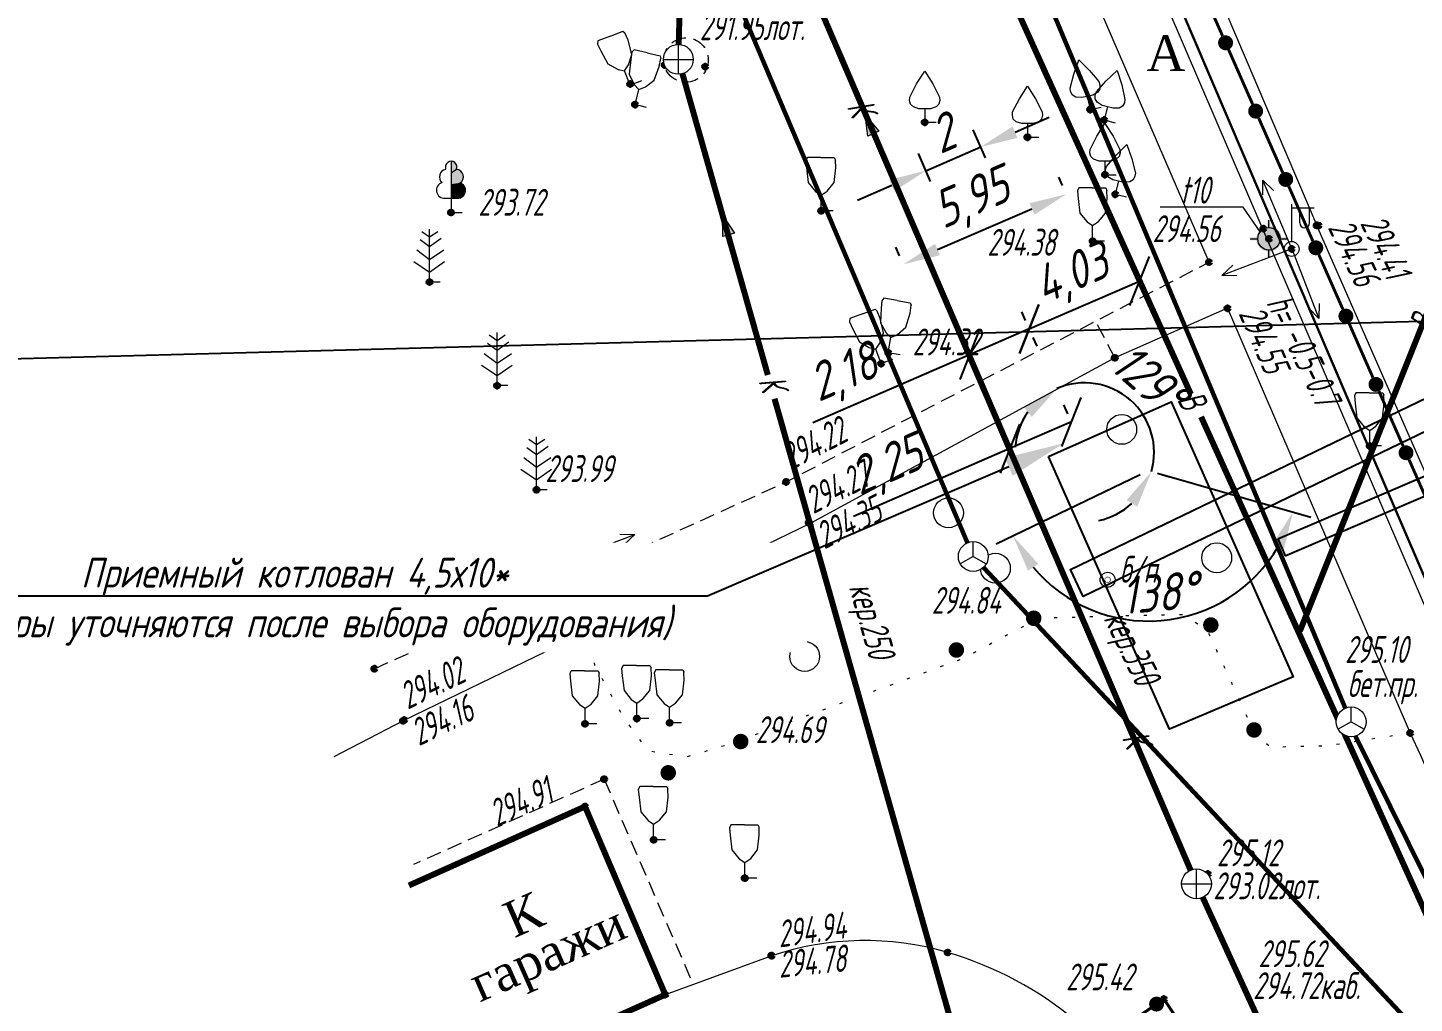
# Model space of a CAD drawing. Header units: metres. Extents: x 0 to 3282, y 0 to 1671.
# Drawn here: x 1957.04 to 2003.48, y 1259.63 to 1292.29 of the extents above; entities that cross this region are included whole.
import ezdxf
from ezdxf import colors
from ezdxf.entities.mleader import LeaderData, LeaderLine
from ezdxf.math import Vec2, Vec3

# ---------------------------------------------------------------- set-up
doc = ezdxf.new("R2010")
doc.units = ezdxf.units.M
doc.set_wipeout_variables(frame=1)
for name, pattern in [('71100000a', [1, 0, -1]), ('COMMUN', [6, 5, -1]), ('DASHED', [0.75, 0.5, -0.25])]:
    doc.linetypes.add(name, pattern=pattern)
for name, color, linetype, lineweight, transparency in [('31252100', 7, 'Continuous', 18, 0.65), ('51361800', 7, 'Continuous', 18, 0.65), ('51361960', 7, 'Continuous', 18, 0.65), ('51472300', 7, 'Continuous', 18, 0.65), ('51478610', 7, 'Continuous', 18, 0.65), ('71100000', 7, 'Continuous', 18, 0.65), ('71133100', 7, 'Continuous', 18, 0.65), ('71133200', 7, 'Continuous', 18, 0.65), ('71133300', 7, 'Continuous', 18, 0.65), ('71133600', 7, 'Continuous', 18, 0.65), ('82211000', 7, 'Continuous', 18, 0.65), ('Commun', 7, 'Continuous', 18, 0.65), ('ELE_SKLAD', 7, 'Continuous', 18, 0.65), ('GEO_POINTS', 7, 'Continuous', 18, 0.65), ('Otm', 7, 'Continuous', 18, 0.65), ('Sit', 7, 'Continuous', 18, 0.65), ('Text', 7, 'Continuous', 18, 0.65), ('Text_com', 7, 'Continuous', 18, 0.65), ('Us_znak', 7, 'Continuous', 18, 0.65), ('Us_znak_fon', 7, 'Continuous', 18, 0.65)]:
    doc.layers.add(name, color=color, linetype=linetype, lineweight=lineweight, transparency=transparency)
doc.layers.add('НВ текст', color=213, linetype='Continuous', lineweight=13)
doc.styles.add('eskd', font='ESKD1.shx', dxfattribs={"width": 1.2, "oblique": 15})
doc.styles.get("Standard").update_dxf_attribs({"font": 'GOST_0.TTF', "oblique": 15})
doc.styles.add('style1', font='times.ttf', dxfattribs={"height": 1})
doc.linetypes.add('KABELww_500', pattern='A,0.0001,-0.4,[131,ltypeshp.shx,S=0.4,R=90,X=0.4,Y=-0.4],0.2,[131,ltypeshp.shx,S=0.2,R=90,X=0.4,Y=-0.2],3.6,[131,ltypeshp.shx,S=0.2,R=-90,X=-0.4,Y=0.2],0.2,[131,ltypeshp.shx,S=0.4,R=-90,X=-0.4,Y=0.4],-0.8,4,-0.4', length=9.6001)
doc.linetypes.add('ПОДЗ_ЛИНИИ_СВЯЗИ', pattern='A,4.8,-0.2,[133,ltypeshp.shx,S=0.2,R=0,X=-0.2,Y=0],-0.2,4.8,-2', length=12)
doc.dimstyles.new('ISO-25', dxfattribs={"dimtxt": 2.5, "dimasz": 2.5, "dimexe": 1.25, "dimexo": 0.625, "dimtad": 1, "dimtxsty": 'Standard', "dimcen": 2.5, "dimadec": 0, "dimazin": 0, "dimtfac": 1, "dimtmove": 0, "dimatfit": 3, "dimfxl": 1, "dimarcsym": 0})
picture_1 = doc.add_image_def('image1.png', size_in_pixel=(630, 728))

# ---------------------------------------------------------------- blocks, each defined once
blk = doc.blocks.new('71133200')
for p, q in [((-0.924145, 3.560442), (-1.024145, 3.360442)), ((-1.024145, 3.360442), (-0.977382, 2.864397)), ((-0.977382, 2.864397), (-0.861899, 1.88241)), ((-0.024145, 3.560442), (-0.924145, 3.560442)), ((-0.024145, 3.560442), (0.875855, 3.560442)), ((0.861899, 1.88241), (0.975974, 2.864397)), ((0.875855, 3.560442), (0.958164, 3.395824)), ((0.975974, 2.864397), (0.958164, 3.395824)), ((-0.861899, 1.88241), (-0.374616, 1.28565)), ((0.401375, 1.321765), (0.861899, 1.88241)), ((-0.374616, 1.28565), (0, 1.039723)), ((0, 1.039723), (0.401375, 1.321765)), ((0, 0), (0, 1.039723)), ((0.8, 0), (0, 0))]:
    blk.add_line(p, q)
at = {"style": 'eskd', "oblique": 14.99997778}
blk.add_attdef('Z', (1.873004, -0.239356), '', height=2, dxfattribs=at)
blk = doc.blocks.new('71133300')
for p, q in [((0, 0.91), (0, 0)), ((0, 0), (0.76, 0))]:
    blk.add_line(p, q)
blk.add_lwpolyline([(0, 0.91), (-0.385, 0.91), (-0.76, 1.03), (-0.95, 1.21), (-1.01, 1.47), (-0.99, 1.69), (-0.54, 2.57), (0, 3.42), (0.54, 2.57), (0.99, 1.69), (1.01, 1.47), (0.95, 1.21), (0.76, 1.03), (0.385, 0.91)], close=True)
at = {"style": 'eskd', "oblique": 15}
blk.add_attdef('Z', (1.77, -0.69), '', height=2, dxfattribs=at)
blk = doc.blocks.new('71133600')
for p, q in [((-0.52, 3.393), (0, 3.023)), ((0, 3.023), (0.55, 3.393)), ((-0.86, 2.163), (0, 1.513)), ((0, 1.513), (0.96, 2.163))]:
    blk.add_line(p, q)
for points in [[(-0.64, 2.838), (0, 2.368), (0, 2.368), (0.78, 2.928)], [(0.71, 0), (0, 0), (0, 3.55)], [(-1.05, 1.38), (0, 0.67), (1, 1.38)]]:
    blk.add_lwpolyline(points)
at = {"style": 'eskd', "oblique": 14.99998}
blk.add_attdef('Z', (2.033, -0.191), '', height=2, dxfattribs=at)
blk = doc.blocks.new('51478610')
at = {"style": 'eskd', "oblique": 14.99998}
blk.add_attdef('Z', (1.108, -0.778), '', height=2, dxfattribs=at)
at = {"color": 7}
blk.add_wipeout([(0.5, 0.049), (0.481, 0.146), (0.443, 0.237), (0.388, 0.319), (0.319, 0.388), (0.237, 0.443), (0.146, 0.481), (0.049, 0.5), (-0.049, 0.5), (-0.146, 0.481), (-0.237, 0.443), (-0.319, 0.388), (-0.388, 0.319), (-0.443, 0.237), (-0.481, 0.146), (-0.5, 0.049), (-0.5, -0.049), (-0.481, -0.146), (-0.443, -0.237), (-0.388, -0.319), (-0.319, -0.388), (-0.237, -0.443), (-0.146, -0.481), (-0.049, -0.5), (0.049, -0.5), (0.146, -0.481), (0.237, -0.443), (0.319, -0.388), (0.388, -0.319), (0.443, -0.237), (0.481, -0.146), (0.5, -0.049)], dxfattribs=at)
at = {"color": 7, "const_width": 0.375}
blk.add_lwpolyline([(0.013, 0.013, 1), (-0.013, -0.013, 1), (0.013, 0.013)], format="xyb", close=True, dxfattribs=at)
blk.add_circle((0, 0), 0.5)
blk = doc.blocks.new('51472300')
for p, q in [((0, 0.5), (0, 3)), ((0, 2.75), (1.5, 2.75)), ((0.538, 1.74), (0.538, 2.75)), ((1.2, 1.74), (1.2, 2.75))]:
    blk.add_line(p, q)
at = {"color": 7}
for radius in [0.5, 0.05]:
    blk.add_circle((0, 0), radius, dxfattribs=at)
blk.add_arc((0.869, 1.752), 0.331, 182.15673, 357.84327)
at = {"oblique": 15}
blk.add_attdef('Z', (1.021, -1.366), '', height=2, dxfattribs=at)
blk = doc.blocks.new('71133100')
for p, q in [((-0.39, 0.96), (0.43, 0.96)), ((0, 0.96), (0, 0)), ((0, 0), (0.75, 0))]:
    blk.add_line(p, q)
for centre, radius, start, end in [((-0.26, 2.38), 0.52, 101.09, 227.21), ((0.01, 3.04), 0.39, 339.52, 198.62), ((0.33, 2.4), 0.5, 301.87, 85.62), ((-0.439, 1.495), 0.538, 107.10582, 275.23057), ((0.46, 1.48), 0.52, 267.04, 76.7)]:
    blk.add_arc(centre, radius, start, end)
at = {"style": 'eskd', "oblique": 14.99998}
blk.add_attdef('Z', (1.702, -0.173), '', height=2, dxfattribs=at)
blk = doc.blocks.new('*U54')
at = {"layer": '82211000', "linetype": 'Continuous', "ltscale": 0.5}
for points in [[(5192401.539, 4968912.652, 1), (5192401.737, 4968912.193, 1)], [(5192402.527, 4968910.355, 1), (5192402.725, 4968909.896, 1)], [(5192403.515, 4968908.059, 1), (5192403.713, 4968907.6, 1)], [(5192404.503, 4968905.762, 1), (5192404.701, 4968905.303, 1)], [(5192405.491, 4968903.466, 1), (5192405.689, 4968903.007, 1)], [(5192406.486, 4968901.173, 1), (5192406.688, 4968900.715, 1)], [(5192407.494, 4968898.885, 1), (5192407.695, 4968898.427, 1)], [(5192408.501, 4968896.597, 1), (5192408.703, 4968896.139, 1)], [(5192409.509, 4968894.309, 1), (5192409.71, 4968893.851, 1)], [(5192410.516, 4968892.021, 1), (5192410.718, 4968891.563, 1)], [(5192411.524, 4968889.732, 1), (5192411.725, 4968889.275, 1)], [(5192412.531, 4968887.444, 1), (5192412.733, 4968886.987, 1)], [(5192413.538, 4968885.156, 1), (5192413.74, 4968884.699, 1)], [(5192414.546, 4968882.868, 1), (5192414.747, 4968882.411, 1)], [(5192415.553, 4968880.58, 1), (5192415.755, 4968880.123, 1)], [(5192416.561, 4968878.292, 1), (5192416.762, 4968877.835, 1)], [(5192417.568, 4968876.004, 1), (5192417.77, 4968875.547, 1)], [(5192418.571, 4968873.714, 1), (5192418.766, 4968873.254, 1)], [(5192419.546, 4968871.412, 1), (5192419.741, 4968870.952, 1)], [(5192420.521, 4968869.11, 1), (5192420.716, 4968868.65, 1)], [(5192421.496, 4968866.808, 1), (5192421.691, 4968866.348, 1)], [(5192422.47, 4968864.506, 1), (5192422.665, 4968864.045, 1)], [(5192423.445, 4968862.204, 1), (5192423.64, 4968861.743, 1)], [(5192424.42, 4968859.902, 1), (5192424.615, 4968859.441, 1)]]:
    blk.add_hatch(color=256, dxfattribs=at).paths.add_polyline_path(points, flags=0)
at = {"layer": '82211000', "linetype": 'Continuous', "ltscale": 0.5, "flags": 128}
blk.add_lwpolyline([(5192401.144, 4968913.57, 0.1, 0.1, 0), (5192401.539, 4968912.652, 0, 0, 0)], format="xyseb", dxfattribs=at)
at = {"layer": '82211000', "linetype": 'Continuous', "ltscale": 0.5, "const_width": 0.1}
for points in [[(5192401.737, 4968912.193), (5192402.527, 4968910.355)], [(5192402.725, 4968909.896), (5192403.515, 4968908.059)], [(5192403.713, 4968907.6), (5192404.503, 4968905.762)], [(5192404.701, 4968905.303), (5192405.491, 4968903.466)], [(5192406.688, 4968900.715), (5192407.494, 4968898.885)], [(5192407.695, 4968898.427), (5192408.501, 4968896.597)], [(5192408.703, 4968896.139), (5192409.509, 4968894.309)], [(5192409.71, 4968893.851), (5192410.516, 4968892.021)], [(5192410.718, 4968891.563), (5192411.524, 4968889.732)], [(5192411.725, 4968889.275), (5192412.531, 4968887.444)], [(5192412.733, 4968886.987), (5192413.538, 4968885.156)], [(5192413.74, 4968884.699), (5192414.546, 4968882.868)], [(5192414.747, 4968882.411), (5192415.553, 4968880.58)], [(5192415.755, 4968880.123), (5192416.561, 4968878.292)], [(5192416.762, 4968877.835), (5192417.568, 4968876.004)], [(5192418.766, 4968873.254), (5192419.546, 4968871.412)], [(5192419.741, 4968870.952), (5192420.521, 4968869.11)], [(5192420.716, 4968868.65), (5192421.496, 4968866.808)], [(5192421.691, 4968866.348), (5192422.47, 4968864.506)], [(5192422.665, 4968864.045), (5192423.445, 4968862.204)], [(5192423.64, 4968861.743), (5192424.42, 4968859.902)]]:
    blk.add_lwpolyline(points, dxfattribs=at)
at = {"layer": '82211000', "linetype": 'Continuous', "ltscale": 0.5}
for points in [[(5192405.689, 4968903.007, 0.1, 0.1, 0), (5192406.121, 4968902.002, 0.1, 0.1, 0), (5192406.486, 4968901.173, 0, 0, 0)], [(5192417.77, 4968875.547, 0.1, 0.1, 0), (5192418.436, 4968874.033, 0.1, 0.1, 0), (5192418.571, 4968873.714, 0, 0, 0)]]:
    blk.add_lwpolyline(points, format="xyseb", dxfattribs=at)
at = {"layer": '82211000', "ltscale": 0.5, "const_width": 0.1}
blk.add_lwpolyline([(5192424.615, 4968859.441), (5192425.388, 4968857.617)], dxfattribs=at)
blk = doc.blocks.new('*U59')
at = {"layer": '82211000', "linetype": 'Continuous', "ltscale": 0.5}
for points in [[(5192406.496, 4968864.317, 1), (5192406.084, 4968864.034, 1)], [(5192408.008, 4968862.142, 1), (5192407.73, 4968862.558, 1)], [(5192407.411, 4968860.386, 1), (5192407.806, 4968860.692, 1)]]:
    blk.add_hatch(color=256, dxfattribs=at).paths.add_polyline_path(points, flags=0)
at = {"layer": '82211000', "ltscale": 0.5, "const_width": 0.1}
blk.add_lwpolyline([(5192406.084, 4968864.034), (5192404.393, 4968862.871)], dxfattribs=at)
at = {"layer": '82211000', "linetype": 'Continuous', "ltscale": 0.5}
for points in [[(5192407.73, 4968862.558, 0.1, 0.1, 0), (5192406.537, 4968864.346, 0.1, 0.1, 0), (5192406.496, 4968864.317, 0, 0, 0)], [(5192407.806, 4968860.692, 0.1, 0.1, 0), (5192408.577, 4968861.29, 0.1, 0.1, 0), (5192408.008, 4968862.142, 0, 0, 0)]]:
    blk.add_lwpolyline(points, format="xyseb", dxfattribs=at)
at = {"layer": '82211000', "linetype": 'Continuous', "ltscale": 0.5, "flags": 128}
blk.add_lwpolyline([(5192406.62, 4968859.773, 0.1, 0.1, 0), (5192407.411, 4968860.386, 0, 0, 0)], format="xyseb", dxfattribs=at)
blk = doc.blocks.new('51361800a')
at = {"style": 'eskd', "oblique": 15}
for tag, p in [('Z', (1.722, 1.4)), ('Z1', (1.722, -1)), ('Z2', (1.722, -3.4))]:
    blk.add_attdef(tag, p, '', height=2, dxfattribs=at)
at = {"color": 7}
blk.add_wipeout([(-0.098, 1), (-0.292, 0.962), (-0.474, 0.886), (-0.637, 0.777), (-0.777, 0.637), (-0.886, 0.474), (-0.962, 0.292), (-1, 0.098), (-1, -0.098), (-0.962, -0.292), (-0.886, -0.474), (-0.777, -0.637), (-0.637, -0.777), (-0.474, -0.886), (-0.292, -0.962), (-0.098, -1), (0.098, -1), (0.292, -0.962), (0.474, -0.886), (0.637, -0.777), (0.777, -0.637), (0.886, -0.474), (0.962, -0.292), (1, -0.098), (1, 0.098), (0.962, 0.292), (0.886, 0.474), (0.777, 0.637), (0.637, 0.777), (0.474, 0.886), (0.292, 0.962), (0.098, 1)], dxfattribs=at)
for p, q in [((0, -1), (0, 1)), ((-1, 0), (1, 0))]:
    blk.add_line(p, q)
blk.add_circle((0, 0), 1)
blk = doc.blocks.new('51361960a')
at = {"style": 'eskd', "oblique": 15}
for tag, p in [('Z', (1.722, 1.4)), ('Z1', (1.722, -1)), ('Z2', (1.722, -3.4))]:
    blk.add_attdef(tag, p, '', height=2, dxfattribs=at)
at = {"color": 7}
blk.add_wipeout([(-0.098, 1), (-0.292, 0.962), (-0.474, 0.886), (-0.637, 0.777), (-0.777, 0.637), (-0.886, 0.474), (-0.962, 0.292), (-1, 0.098), (-1, -0.098), (-0.962, -0.292), (-0.886, -0.474), (-0.777, -0.637), (-0.637, -0.777), (-0.474, -0.886), (-0.292, -0.962), (-0.098, -1), (0.098, -1), (0.292, -0.962), (0.474, -0.886), (0.637, -0.777), (0.777, -0.637), (0.886, -0.474), (0.962, -0.292), (1, -0.098), (1, 0.098), (0.962, 0.292), (0.886, 0.474), (0.777, 0.637), (0.637, 0.777), (0.474, 0.886), (0.292, 0.962), (0.098, 1)], dxfattribs=at)
blk.add_wipeout([(-0.098, 1), (-0.292, 0.962), (-0.474, 0.886), (-0.637, 0.777), (-0.777, 0.637), (-0.886, 0.474), (-0.962, 0.292), (-1, 0.098), (-1, -0.098), (-0.962, -0.292), (-0.886, -0.474), (-0.777, -0.637), (-0.637, -0.777), (-0.474, -0.886), (-0.292, -0.962), (-0.098, -1), (0.098, -1), (0.292, -0.962), (0.474, -0.886), (0.637, -0.777), (0.777, -0.637), (0.886, -0.474), (0.962, -0.292), (1, -0.098), (1, 0.098), (0.962, 0.292), (0.886, 0.474), (0.777, 0.637), (0.637, 0.777), (0.474, 0.886), (0.292, 0.962), (0.098, 1)], dxfattribs=at)
for q in [(0, 1), (-0.867, -0.498), (0.867, -0.498)]:
    blk.add_line((0, 0), q)
blk.add_circle((0, 0), 1)
blk = doc.blocks.new('31252100a')
blk.add_circle((0, 0), 1)
blk = doc.blocks.new('KOVER')
at = {"layer": 'Us_znak', "lineweight": -2}
blk.add_hatch(color=0, dxfattribs=at).paths.add_polyline_path([(-0.21, 0, 1), (0.21, 0, 1)])
at = {"layer": 'Us_znak_fon', "true_color": 0xffffff}
blk.add_hatch(color=7, dxfattribs=at).paths.add_polyline_path([(-0.26, 0, 1), (0.26, 0, 1)])
at = {"layer": 'Us_znak', "color": 0, "lineweight": -2}
blk.add_circle((0, 0), 0.21, dxfattribs=at)
blk = doc.blocks.new('NAPR')
at = {"layer": 'Us_znak', "color": 0, "linetype": 'Continuous', "lineweight": -2}
for p in [(-0.191, 2.038), (0.189, 2.037)]:
    blk.add_line(p, (0, 2.5), dxfattribs=at)
blk.add_lwpolyline([(0, 0), (0, 2.5)], dxfattribs=at)
blk = doc.blocks.new('POINT')
at = {"layer": 'Us_znak', "linetype": 'Continuous', "lineweight": -2}
h = blk.add_hatch(color=0, dxfattribs=at)
edge = h.paths.add_edge_path()
edge.add_arc((0, 0), 0.05, 0, 360)
at = {"layer": 'Us_znak_fon', "linetype": 'Continuous', "true_color": 0xffffff}
blk.add_hatch(color=7, dxfattribs=at).paths.add_polyline_path([(-0.422, 0.05, -0.346708), (-0.05, 0.422), (-0.05, 0.625), (0.05, 0.625), (0.05, 0.422, -0.346708), (0.422, 0.05), (0.625, 0.05), (0.625, -0.05), (0.422, -0.05, -0.346708), (0.05, -0.422), (0.05, -0.625), (-0.05, -0.625), (-0.05, -0.422, -0.346708), (-0.422, -0.05), (-0.625, -0.05), (-0.625, 0.05)])
at = {"layer": 'Us_znak', "color": 0, "linetype": 'Continuous', "lineweight": -2}
for p, q in [((0, 0.375), (0, 0.625)), ((-0.625, 0), (-0.375, 0)), ((0.375, 0), (0.625, 0)), ((0, -0.625), (0, -0.375))]:
    blk.add_line(p, q, dxfattribs=at)
for radius in [0.375, 0.05]:
    blk.add_circle((0, 0), radius, dxfattribs=at)
blk = doc.blocks.new('A$C52264BE2')
at = {"layer": 'Sit'}
h = blk.add_hatch(color=32, dxfattribs=at)
h.dxf.hatch_style = 1
h.paths.add_polyline_path([(0, 0.374), (0.714, 0.443), (0.15, 0)])
at = {"layer": 'Sit', "color": 32, "elevation": 285.308}
blk.add_lwpolyline([(0, 0.374), (0.714, 0.443), (0.15, 0), (0, 0.374)], dxfattribs=at)
blk = doc.blocks.new('_Oblique')
at = {"color": 0, "linetype": 'ByBlock', "lineweight": -2}
blk.add_line((-0.5, -0.5), (0.5, 0.5), dxfattribs=at)
blk = doc.blocks.new('*D117')
at = {"color": 0, "lineweight": -2, "transparency": 16777216}
for p, q in [((1990.585, 1282.208), (1994.283, 1283.81)), ((1994.407, 1283.524), (1994.531, 1283.237)), ((1990.461, 1282.495), (1990.337, 1282.782))]:
    blk.add_line(p, q, dxfattribs=at)
at = {"layer": 'Defpoints', "color": 0, "transparency": 16777216}
for p in [(1994.283, 1283.81), (1994.283, 1283.81), (1990.585, 1282.208)]:
    blk.add_point(p, dxfattribs=at)
at = {"color": 0, "lineweight": -2, "transparency": 16777216, "xscale": 1.25, "yscale": 1.25, "zscale": 1.25}
for p, rotation in [((1994.283, 1283.81), 23.42642413106863), ((1990.585, 1282.208), 203.4264241310686)]:
    blk.add_blockref('_Oblique', p, dxfattribs=dict(at, rotation=rotation))
at = {"color": 0, "transparency": 16777216, "insert": (1992.024, 1283.956), "char_height": 1.25, "attachment_point": 5, "rotation": 23.4264}
blk.add_mtext('4,03', dxfattribs=at)
blk = doc.blocks.new('*D195')
at = {"color": 0, "lineweight": -2, "transparency": 16777216}
for p, q in [((1994.296, 1277.323), (1989.479, 1275.003)), ((1994.878, 1277.373), (2000.018, 1275.899))]:
    blk.add_line(p, q, dxfattribs=at)
blk.add_arc((1994.578, 1277.459), 5.034, 219.9805, 329.7401, dxfattribs=at)
at = {"color": 0, "transparency": 16777216}
for points in [[(1998.734, 1275.004), (1999.118, 1274.84), (1999.417, 1276.071)], [(1990.545, 1274.111), (1990.895, 1274.337), (1990.042, 1275.274)]]:
    blk.add_solid(points, dxfattribs=at)
at = {"layer": 'Defpoints', "color": 0, "transparency": 16777216}
for p in [(2084.221, 1320.635, 292.988), (1992.438, 1278.072, 291.13), (1994.578, 1277.459, 291.193), (1994.578, 1277.459, 291.193), (1993.006, 1272.676)]:
    blk.add_point(p, dxfattribs=at)
at = {"color": 0, "transparency": 16777216, "insert": (1994.925, 1273.377), "char_height": 1.25, "attachment_point": 5, "rotation": 4.8603}
blk.add_mtext('138°', dxfattribs=at)
blk = doc.blocks.new('*D196')
at = {"color": 0, "lineweight": -2, "transparency": 16777216}
blk.add_line((1994.878, 1277.373), (1995.279, 1277.258), dxfattribs=at)
for start, end in [(344.0032, 113.4264), (144.5401, 175.6538), (281.7758, 312.8895)]:
    blk.add_arc((1992.438, 1278.072), 2.33, start, end, dxfattribs=at)
at = {"color": 0, "transparency": 16777216}
for points in [[(1990.409, 1279.586), (1990.671, 1279.262), (1991.512, 1280.21)], [(1993.847, 1276.474), (1994.202, 1276.256), (1994.678, 1277.43)]]:
    blk.add_solid(points, dxfattribs=at)
at = {"layer": 'Defpoints', "color": 0, "transparency": 16777216}
for p in [(1968.318, 1333.74, 289.543), (1994.512, 1279.135), (1992.438, 1278.072, 291.13), (1992.438, 1278.072, 291.13), (1994.578, 1277.459, 291.193)]:
    blk.add_point(p, dxfattribs=at)
at = {"color": 0, "transparency": 16777216, "insert": (1994.594, 1280.528), "char_height": 1.25, "attachment_point": 5, "rotation": 318.7148}
blk.add_mtext('129°', dxfattribs=at)
blk = doc.blocks.new('*D197')
at = {"color": 0, "lineweight": -2, "transparency": 16777216}
for p, q in [((1991.877, 1279.366), (1991.748, 1279.665)), ((1991.996, 1279.092), (1989.935, 1278.199)), ((1989.816, 1278.473), (1989.686, 1278.772)), ((1989.935, 1278.199), (1984.702, 1275.932))]:
    blk.add_line(p, q, dxfattribs=at)
at = {"layer": 'Defpoints', "color": 0, "transparency": 16777216}
for p in [(1991.996, 1279.092), (1992.002, 1279.08), (1989.94, 1278.186)]:
    blk.add_point(p, dxfattribs=at)
at = {"color": 0, "lineweight": -2, "transparency": 16777216, "xscale": 1.25, "yscale": 1.25, "zscale": 1.25}
for p, rotation in [((1991.996, 1279.092), 23.42642413107235), ((1989.935, 1278.199), 203.4264241310723)]:
    blk.add_blockref('_Oblique', p, dxfattribs=dict(at, rotation=rotation))
at = {"color": 0, "transparency": 16777216, "insert": (1985.838, 1277.548), "char_height": 1.25, "attachment_point": 5, "rotation": 23.4264}
blk.add_mtext('2,25', dxfattribs=at)
blk = doc.blocks.new('*D198')
at = {"color": 0, "lineweight": -2, "transparency": 16777216}
for p, q in [((1990.585, 1282.208), (1988.581, 1281.34)), ((1990.709, 1281.921), (1990.834, 1281.635)), ((1988.581, 1281.34), (1983.338, 1279.068)), ((1988.705, 1281.053), (1988.829, 1280.766))]:
    blk.add_line(p, q, dxfattribs=at)
at = {"layer": 'Defpoints', "color": 0, "transparency": 16777216}
for p in [(1990.585, 1282.208), (1990.585, 1282.208), (1988.581, 1281.34)]:
    blk.add_point(p, dxfattribs=at)
at = {"color": 0, "lineweight": -2, "transparency": 16777216, "xscale": 1.25, "yscale": 1.25, "zscale": 1.25}
for p, rotation in [((1990.585, 1282.208), 23.42642413107257), ((1988.581, 1281.34), 203.4264241310726)]:
    blk.add_blockref('_Oblique', p, dxfattribs=dict(at, rotation=rotation))
at = {"color": 0, "transparency": 16777216, "insert": (1984.392, 1280.649), "char_height": 1.25, "attachment_point": 5, "rotation": 23.4264}
blk.add_mtext('2,18', dxfattribs=at)
blk = doc.blocks.new('*D234')
at = {"color": 0, "lineweight": -2, "transparency": 16777216}
for p, q in [((1991.702, 1287.006), (1991.579, 1287.294)), ((1987.511, 1284.865), (1990.677, 1286.226)), ((1986.239, 1284.659), (1986.116, 1284.946))]:
    blk.add_line(p, q, dxfattribs=at)
at = {"color": 0, "transparency": 16777216}
for points in [[(1990.595, 1286.417), (1990.759, 1286.035), (1991.826, 1286.719)], [(1987.429, 1285.057), (1987.593, 1284.674), (1986.362, 1284.372)]]:
    blk.add_solid(points, dxfattribs=at)
at = {"layer": 'Defpoints', "color": 0, "transparency": 16777216}
for p in [(1991.826, 1286.719, 294.271), (1991.826, 1286.719), (1986.362, 1284.372)]:
    blk.add_point(p, dxfattribs=at)
at = {"color": 0, "transparency": 16777216, "insert": (1988.687, 1286.493), "char_height": 1.25, "attachment_point": 5, "rotation": 23.2503}
blk.add_mtext('5,95', dxfattribs=at)
blk = doc.blocks.new('*D235')
at = {"color": 0, "lineweight": -2, "transparency": 16777216}
for p, q in [((1990.108, 1288.798), (1991.255, 1289.295)), ((1989.116, 1287.942), (1988.712, 1288.875)), ((1987.281, 1287.148), (1986.877, 1288.081)), ((1987.125, 1287.507), (1988.961, 1288.302)), ((1985.978, 1287.011), (1984.831, 1286.514))]:
    blk.add_line(p, q, dxfattribs=at)
at = {"color": 0, "transparency": 16777216}
for points in [[(1990.025, 1288.989), (1990.19, 1288.607), (1988.961, 1288.302)], [(1985.895, 1287.202), (1986.061, 1286.819), (1987.125, 1287.507)]]:
    blk.add_solid(points, dxfattribs=at)
at = {"layer": 'Defpoints', "color": 0, "transparency": 16777216}
for p in [(1988.961, 1288.302), (1989.24, 1287.655, 290.268), (1987.405, 1286.861, 290.267)]:
    blk.add_point(p, dxfattribs=at)
at = {"color": 0, "transparency": 16777216, "insert": (1987.67, 1288.765), "char_height": 1.25, "attachment_point": 5, "rotation": 23.4055}
blk.add_mtext('2', dxfattribs=at)

msp = doc.modelspace()

# ---------------------------------------------------------------- hatches: boundary and pattern name
at = {"layer": 'Sit'}
h = msp.add_hatch(color=256, dxfattribs=at)
h.dxf.hatch_style = 1
h.paths.add_polyline_path([(1971.621, 1287.381), (1971.226, 1287.258), (1971.225, 1287.821, -0.522803), (1971.404, 1287.555, -0.304379)])
h.paths.add_polyline_path([(1971.621, 1287.381), (1971.226, 1287.258), (1971.227, 1287.056), (1971.507, 1287.099, -0.010997), (1971.518, 1287.097, 0.336508)])
h = msp.add_hatch(color=256, dxfattribs=at)
h.dxf.hatch_style = 1
h.paths.add_polyline_path([(1971.507, 1287.099), (1971.227, 1287.056), (1971.227, 1286.815), (1971.705, 1286.883, 0.308785)])
h = msp.add_hatch(color=256, dxfattribs=at)
h.dxf.hatch_style = 1
h.paths.add_polyline_path([(1971.705, 1286.883), (1971.227, 1286.815), (1971.227, 1286.717), (1971.624, 1286.656, 0.245775)])
h = msp.add_hatch(color=256, dxfattribs=at)
h.dxf.hatch_style = 1
h.paths.add_polyline_path([(1971.401, 1286.69), (1971.227, 1286.717), (1971.227, 1286.586), (1971.434, 1286.587, 0.058105), (1971.494, 1286.591)])
h = msp.add_hatch(color=256, dxfattribs=at)
h.dxf.hatch_style = 1
h.paths.add_polyline_path([(1971.624, 1286.656), (1971.401, 1286.69), (1971.494, 1286.591, 0.142704)])

# ---------------------------------------------------------------- linework, layer by layer
for p, q in [((1998.915, 1275.175), (2026.946, 1287.217)), ((1999.158, 1274.611), (2027.188, 1286.652)), ((1998.915, 1275.175), (1999.158, 1274.611))]:
    msp.add_line(p, q)
at = {"color": 192, "linetype": 'ПОДЗ_ЛИНИИ_СВЯЗИ', "lineweight": 60, "ltscale": 0.4, "const_width": 0.15, "flags": 128}
for points, elevation in [([(1947.973, 1370.625), (1988.71, 1274.585), (2003.908, 1258.354), (2021.279, 1216.797)], 290.481), ([(1971.988, 1338.976), (2001.172, 1269.507)], 290.074), ([(2007.881, 1255.721), (2001.514, 1268.567)], 295.619)]:
    msp.add_lwpolyline(points, dxfattribs=dict(at, elevation=elevation))
at = {"layer": '71100000', "linetype": '71100000a', "ltscale": 0.5, "elevation": 294.548, "flags": 128}
msp.add_lwpolyline([(2003.35, 1268.67), (2000.59, 1268.246), (1998.652, 1268.194), (1998.077, 1268.808), (1996.556, 1272.113), (1995.743, 1272.634), (1993.57, 1272.593), (1990.884, 1272.511), (1988.383, 1271.173), (1981.465, 1268.638), (1980.715, 1268.351), (1979.087, 1267.867), (1977.828, 1268.073), (1976.991, 1269.212), (1976.03, 1270.944), (1975.887, 1272.128)], dxfattribs=at)
at = {"layer": 'Commun', "color": 1, "linetype": 'KABELww_500', "lineweight": 30, "flags": 128}
msp.add_lwpolyline([(1902.3, 1508.453), (1907.247, 1496.628), (1915.094, 1478.449), (1925.833, 1453.741), (1943.82, 1411.454), (1947.767, 1402.432), (1954.32, 1387.493), (1973.029, 1345.148), (1987.375, 1312.339), (2001.279, 1279.81), (2013.185, 1252.155), (2013.185, 1252.155)], dxfattribs=at)
at = {"layer": 'Commun', "color": 106, "linetype": 'COMMUN', "ltscale": 0.7, "const_width": 0.2, "flags": 128}
for points, elevation in [([(1918.77, 1458.569), (1942.4, 1406.526), (1971.096, 1335.054), (1995.999, 1280.023)], 288.015), ([(1999.649, 1272.086), (2012.572, 1304.401)], 285.381), ([(1996.342, 1279.264), (2009.991, 1249.103)], 288.015)]:
    msp.add_lwpolyline(points, dxfattribs=dict(at, elevation=elevation))
at = {"layer": 'Commun', "color": 32, "linetype": 'COMMUN', "ltscale": 0.7, "const_width": 0.2, "elevation": 293.413, "flags": 128}
for points in [[(1979.123, 1302.755), (1978.844, 1291.736)], [(1978.968, 1290.754), (1981.828, 1280.665)], [(1982.053, 1279.871), (1991.534, 1246.426)]]:
    msp.add_lwpolyline(points, dxfattribs=at)
at = {"layer": 'Commun', "color": 32, "linetype": 'COMMUN', "ltscale": 0.7, "const_width": 0.2, "flags": 128}
msp.add_lwpolyline([(1979.337, 1302.797), (1996.183, 1263.633), (2001.724, 1251.527)], dxfattribs=at)
at = {"layer": 'GEO_POINTS', "lineweight": 60}
for centre in [(1978.372, 1291.048, 293.703), (1979.732, 1290.993, 293.743), (1977.219, 1290.41, 293.69), (1977.381, 1289.721, 293.733), (1992.628, 1289.554, 293.96), (1987.083, 1289.127, 294.413), (1993.092, 1289.206, 294.05), (1990.524, 1288.628, 293.992), (1993.121, 1287.373, 294.043), (1993.468, 1286.717, 294.129), (1971.217, 1286.106, 293.72), (1983.615, 1286.166, 293.99), (1998.427, 1285.564, 294.467), (2000.215, 1285.675, 294.557), (2000.276, 1285.67, 294.407), (1992.708, 1285.148, 294.379), (1998.615, 1285.225, 294.559), (1999.375, 1284.886, 294.489), (1996.608, 1284.444, 294.485), (1970.499, 1283.779, 293.558), (1997.229, 1282.9, 294.548), (1985.863, 1281.409, 294.319), (1985.624, 1281.046, 294.338), (1993.449, 1281.24, 294.537), (1972.76, 1280.309, 293.918), (2001.988, 1278.288, 294.879), (1974.081, 1276.821, 293.993), (1982.443, 1277.085, 294.22), (1983.198, 1275.721, 294.272), (1983.242, 1275.692, 294.347), (1975.037, 1274.444, 295.446), (1993.21, 1273.807, 300.928), (1990.735, 1272.52, 294.84), (1968.65, 1270.827, 293.97), (1969.609, 1269.086, 294.017), (1969.65, 1269.112, 294.16), (1975.705, 1268.983, 294.572), (1977.442, 1269.16, 293.873), (1978.539, 1269.016, 293.882), (1998.115, 1268.778, 294.87), (2001.214, 1269.05, 295.104), (1980.921, 1268.39, 294.687), (2003.347, 1268.674, 295.175), (1976.345, 1267.129, 294.844), (1978.492, 1267.343, 294.75), (1975.705, 1266.215, 294.909), (1978.003, 1265.099, 294.821), (1981.056, 1263.817, 294.885), (1996.572, 1263.952, 295.12), (1981.946, 1261.223, 294.942), (1981.959, 1261.216, 294.783), (1987.854, 1261.326, 295.042), (1978.394, 1259.912, 294.879), (1995.096, 1259.768, 295.422)]:
    msp.add_circle(centre, 0.06, dxfattribs=at)
at = {"layer": 'Sit', "flags": 128}
for points, elevation in [([(1989.877, 1309.799), (1988.287, 1309.126), (1993.689, 1296.533), (2005.6, 1268.818), (2013.343, 1251.077)], 293.5), ([(1989.877, 1309.799), (1995.128, 1297.613), (2000.215, 1285.675), (2000.215, 1285.675)], 293.5), ([(1996.608, 1284.444), (1991.875, 1295.412), (1986.755, 1307.4), (1986.525, 1307.302)], 293.97), ([(1971.225, 1287.821), (1971.227, 1286.586)], 293.72), ([(1971.226, 1287.432), (1971.401, 1287.556)], 293.72), ([(1971.227, 1286.717), (1971.227, 1286.586)], 293.72), ([(1971.227, 1286.586), (1971.434, 1286.587)], 293.72), ([(1998.321, 1285.458), (1997.751, 1286.286), (1994.965, 1286.286)], 294.559), ([(2014.126, 1253.765), (2007.317, 1269.492), (2000.215, 1285.675)], 295.558), ([(1997.229, 1282.9), (1993.449, 1281.24)], 294.548), ([(1997.229, 1282.9), (2003.347, 1268.674), (2003.693, 1267.934), (2011.597, 1249.403)], 294.548), ([(1993.449, 1281.24), (1983.242, 1275.692), (1969.609, 1269.086), (1967.288, 1267.874)], 294.537)]:
    msp.add_lwpolyline(points, dxfattribs=dict(at, elevation=elevation))
at = {"layer": 'Sit', "linetype": 'DASHED', "flags": 128}
for points, elevation in [([(1968.65, 1270.827), (1982.443, 1277.085), (1996.608, 1284.444)], 293.97), ([(1993.449, 1281.24), (1992.81, 1282.471)], 294.537), ([(1976.345, 1267.129), (1969.963, 1264.268)], 294.844), ([(1976.345, 1267.129), (1979.329, 1260.254)], 294.844)]:
    msp.add_lwpolyline(points, dxfattribs=dict(at, elevation=elevation))
at = {"layer": 'Sit', "const_width": 0.2, "elevation": 294.909, "flags": 128}
msp.add_lwpolyline([(1969.806, 1263.57), (1969.806, 1263.57), (1975.705, 1266.215), (1978.394, 1259.912), (1972.454, 1257.255)], dxfattribs=at)
at = {"layer": 'Sit', "elevation": 295.558, "flags": 128}
msp.add_lwpolyline([(2011.597, 1249.403, -0.003779), (2011.597, 1249.403), (2004.597, 1246.324, -0.40702), (1997.822, 1249.903), (1995.179, 1255.196, 0.208396), (1987.854, 1261.326, 0.153394), (1981.959, 1261.216), (1978.394, 1259.912)], format="xyb", dxfattribs=at)
at = {"layer": 'Sit', "linetype": 'DASHED'}
msp.add_circle((1979.088, 1291.212, 293.703), 0.745, dxfattribs=at)

# ---------------------------------------------------------------- block references
at = {"layer": '31252100', "color": 7, "xscale": 0.5, "yscale": 0.5, "zscale": 0.5}
for p in [(1993.683, 1278.844), (1987.878, 1276.048), (1996.865, 1274.545), (1989.451, 1274.195), (1980.673, 1272.098), (1983.063, 1271.24)]:
    msp.add_blockref('31252100a', p, dxfattribs=at)
at = {"layer": '51472300', "color": 7, "xscale": 0.5, "yscale": 0.5, "zscale": 0.5}
msp.add_blockref('51472300', (1999.375, 1284.886, 294.489), dxfattribs=at)
at = {"layer": '71133100', "color": 7, "xscale": 0.5, "yscale": 0.5, "zscale": 0.5}
msp.add_blockref('71133100', (1971.217, 1286.106, 293.72), dxfattribs=at)
at = {"layer": '71133200', "color": 7}
for p, xscale, yscale, zscale, rotation in [((1977.222, 1290.367, 293.69), 0.4999999999999999, 0.4999999999999999, 0.4999999999999999, 21.66362748197665), ((1977.381, 1289.721, 293.733), 0.4999999999999998, 0.4999999999999998, 0.4999999999999998, 346.4226681473223), ((1985.863, 1281.409, 294.319), 0.4999999999999998, 0.4999999999999998, 0.4999999999999998, 350.0626240668812), ((1985.624, 1281.046, 294.338), 0.4999999999999999, 0.4999999999999999, 0.4999999999999999, 20.24725171693691)]:
    msp.add_blockref('71133200', p, dxfattribs=dict(at, xscale=xscale, yscale=yscale, zscale=zscale, rotation=rotation))
at = {"layer": '71133200', "color": 7, "xscale": 0.5, "yscale": 0.5, "zscale": 0.5}
for p in [(1983.615, 1286.166, 293.99), (1992.708, 1285.148, 294.379), (2001.988, 1278.288, 294.879), (1975.705, 1268.983, 294.572), (1977.442, 1269.16, 293.873), (1978.539, 1269.016, 293.882), (1978.003, 1265.099, 294.821), (1981.056, 1263.817, 294.885)]:
    msp.add_blockref('71133200', p, dxfattribs=at)
at = {"layer": '71133300', "color": 7, "xscale": 0.5, "yscale": 0.5, "zscale": 0.5}
for p, rotation in [((1992.628, 1289.554, 293.96), 13.04970404407688), ((1993.092, 1289.206, 294.05), 345.0004655841137), ((1993.468, 1286.717, 294.129), 346.947715299882)]:
    msp.add_blockref('71133300', p, dxfattribs=dict(at, rotation=rotation))
for p in [(1987.083, 1289.127, 294.413), (1990.524, 1288.628, 293.992), (1993.121, 1287.373, 294.043)]:
    msp.add_blockref('71133300', p, dxfattribs=at)
at = {"layer": '71133600', "color": 7, "xscale": 0.5, "yscale": 0.5, "zscale": 0.5}
for p in [(1970.499, 1283.779, 293.558), (1972.76, 1280.309, 293.918), (1974.081, 1276.821, 293.993)]:
    msp.add_blockref('71133600', p, dxfattribs=at)
at = {"layer": '82211000', "color": 7}
msp.add_blockref('*U59', (-5190411.441, -4967604.578), dxfattribs=at)
at = {"layer": 'Sit', "color": 7}
for p, rotation in [((1985.554, 1288.681, -285.308), 91.91052808722874), ((1980.695, 1285.269, -285.308), 85.26539304535838)]:
    msp.add_blockref('A$C52264BE2', p, dxfattribs=dict(at, rotation=rotation))
at = {"layer": 'Sit', "color": 7, "linetype": 'Continuous', "rotation": 22.63254919406308}
msp.add_blockref('NAPR', (1999.375, 1284.886, 294.489), dxfattribs=at)
at = {"layer": 'Sit', "color": 7, "linetype": 'Continuous'}
for name, p in [('POINT', (1998.615, 1285.225, 294.559)), ('KOVER', (1990.735, 1272.52, 294.84)), ('KOVER', (1996.667, 1272.291, 294.87)), ('KOVER', (1988.145, 1271.456, 294.994)), ('KOVER', (1998.115, 1268.778, 294.87)), ('KOVER', (1980.921, 1268.39, 294.687)), ('KOVER', (1978.492, 1267.343, 294.75))]:
    msp.add_blockref(name, p, dxfattribs=at)
at = {"layer": 'Sit', "color": 7, "linetype": 'Continuous', "xscale": -1}
for rotation in [110.7543291791047, 201.3055858978623]:
    msp.add_blockref('NAPR', (1999.375, 1284.886, 294.489), dxfattribs=dict(at, rotation=rotation))

# ---------------------------------------------------------------- texts
at = {"layer": 'ELE_SKLAD', "oblique": 13, "width": 0.8}
msp.add_text('t10', height=0.9, dxfattribs=at).set_placement((1995.651, 1286.406, -0.71))
at = {"layer": 'Otm', "oblique": 13, "width": 0.8}
for s, p in [('293.72', (1972.134, 1285.999, 293.72)), ('294.56', (1994.717, 1285.115, 0.59)), ('294.38', (1989.181, 1284.66, 294.379)), ('294.32', (1986.679, 1281.322, 294.319)), ('293.99', (1974.381, 1277.081, 293.993)), ('294.84', (1987.319, 1272.669, 294.84)), ('294.69', (1981.428, 1268.336, 294.687)), ('295.42', (1991.818, 1260.058, 295.422))]:
    msp.add_text(s, height=0.9, dxfattribs=at).set_placement(p)
for s, rotation, p in [('294.56', 295.0141, (2000.572, 1285.61, 294.557)), ('294.41', 295.0141, (2001.657, 1285.751, 294.407)), ('294.55', 293.273, (1997.586, 1282.727, 294.548)), ('294.22', 27.4531, (1982.589, 1277.454, 294.22)), ('294.27', 26.8994, (1983.352, 1275.996, 294.272)), ('294.35', 26.8994, (1983.721, 1274.817, 294.347)), ('294.02', 25.8529, (1969.765, 1269.45, 294.017)), ('294.16', 25.8529, (1970.138, 1268.226, 294.16)), ('294.91', 24.6329, (1972.753, 1265.518, 294.844)), ('294.94', 7.818, (1982.216, 1261.49, 294.942)), ('294.78', 5.5053, (1982.219, 1260.477, 294.783))]:
    msp.add_text(s, height=0.9, rotation=rotation, dxfattribs=at).set_placement(p)
at = {"layer": 'Text', "style": 'style1'}
msp.add_text('А', height=1.2, dxfattribs=at).set_placement((1994.509, 1290.843, 290.074))
msp.add_text('Аразр.', height=1.2, rotation=23.859, dxfattribs=at).set_placement((1973.915, 1271.713))
at = {"layer": 'Text', "color": 7, "style": 'style1'}
for s, p in [('К', (1973.334, 1261.798, -285.654)), ('гаражи', (1972.183, 1259.65, -285.654))]:
    msp.add_text(s, height=1.2, rotation=23.7921, dxfattribs=at).set_placement(p)
at = {"layer": 'Text_com', "oblique": 13, "width": 0.8}
for s, p in [('291.95лот.', (1979.545, 1291.878, 293.703)), ('б/п', (1993.614, 1273.709, 0.079)), ('295.10', (2001.163, 1271.024, 295.104)), ('бет.пр.', (2001.243, 1269.879, 295.104)), ('295.12', (1996.872, 1264.212, 295.12)), ('293.02лот.', (1996.749, 1263.108, 295.12)), ('295.62', (1998.263, 1260.835, 295.619)), ('294.72каб.', (1998.084, 1259.764, 295.619))]:
    msp.add_text(s, height=0.9, dxfattribs=at).set_placement(p)
for s, rotation, p in [('К', 292.5288, (1984.468, 1289.658, 874.573)), ('В', 69.8196, (2004.114, 1281.999, 282.899)), ('К', 287.6841, (1981.505, 1280.473, 581.159)), ('В', 296.7578, (1995.527, 1279.844, 282.899)), ('кер.250', 285.8331, (1984.536, 1273.564, 295.335)), ('кер.350', 295.6548, (1993.062, 1272.513, 568.007)), ('К', 292.5288, (1993.675, 1268.521, 874.573))]:
    msp.add_text(s, height=0.9, rotation=rotation, dxfattribs=at).set_placement(p)
at = {"layer": 'Text_com', "color": 1, "oblique": 13, "width": 0.8}
msp.add_text('h= -0.5-0.7', height=0.9, rotation=295.6548, dxfattribs=at).set_placement((1998.507, 1283.087, 278.725))

# ---------------------------------------------------------------- dimensions: what is measured, and where the dimension line sits
for p1, p2, distance, override, picture, middle in [((1987.405, 1286.861, 290.267), (1989.24, 1287.655, 290.268), 0.704, {"dimscale": 0.5}, '*D235', (1987.67, 1288.765)), ((1986.362, 1284.372), (1991.826, 1286.719, 294.271), 0, {"dimscale": 0.5}, '*D234', (1988.687, 1286.493)), ((1990.585, 1282.208), (1994.283, 1283.81), 0, {"dimscale": 0.5, "dimblk1": 'Oblique', "dimblk2": 'Oblique', "dimsah": 1}, '*D117', (1992.024, 1283.956))]:
    dim = msp.add_aligned_dim(p1=p1, p2=p2, distance=distance, dimstyle='ISO-25', override=override)
    dim.commit()
    dim.dimension.update_dxf_attribs({"geometry": picture, "text_midpoint": middle})
dim = msp.add_linear_dim(base=(1990.585, 1282.208), p1=(1988.581, 1281.34), p2=(1990.585, 1282.208), angle=23.4264, dimstyle='ISO-25', override={"dimscale": 0.5, "dimblk1": 'Oblique', "dimblk2": 'Oblique', "dimsah": 1})
dim.commit()
dim.dimension.update_dxf_attribs({"geometry": '*D198', "text_midpoint": (1984.802, 1279.702), "dimtype": 161})

# ---------------------------------------------------------------- pictures from other files: only their frames are drawn
image = msp.add_image(picture_1, insert=(1887.613, 1279.375, 287.326), size_in_units=(256.833, 296.785), rotation=1.5196, dxfattribs=dict(fade=50))
image.dxf.flags = 15

# ---------------------------------------------------------------- next in the draw order: block references
at = {"layer": '51361800', "color": 7, "xscale": 0.5, "yscale": 0.5, "zscale": 0.5}
msp.add_blockref('51361800a', (1978.831, 1291.236, 293.703), dxfattribs=at)
at = {"layer": '51361960', "color": 7, "xscale": 0.5, "yscale": 0.5, "zscale": 0.5}
msp.add_blockref('51361960a', (1988.71, 1274.585, 290.074), dxfattribs=at)
at = {"layer": '51478610', "color": 7, "xscale": 0.5, "yscale": 0.5, "zscale": 0.5}
for p in [(1975.037, 1274.444, 295.446), (1993.21, 1273.807, 300.928)]:
    msp.add_blockref('51478610', p, dxfattribs=at)

# ---------------------------------------------------------------- next in the draw order: linework, layer by layer
msp.add_lwpolyline([(1991.226, 1277.938), (1995.339, 1279.765), (1999.427, 1270.56), (1995.285, 1268.799)], close=True)

# ---------------------------------------------------------------- next in the draw order: block references
at = {"layer": '82211000', "color": 7}
msp.add_blockref('*U54', (-5190411.441, -4967604.578), dxfattribs=at)
at = {"layer": 'Sit', "color": 7, "linetype": 'Continuous', "xscale": -1, "rotation": 290.6573023300283}
msp.add_blockref('NAPR', (1975.037, 1274.444, 295.446), dxfattribs=at)
at = {"layer": 'Sit', "color": 7, "linetype": 'Continuous', "rotation": 113.3213752860028}
msp.add_blockref('NAPR', (1975.037, 1274.444, 295.446), dxfattribs=at)

# ---------------------------------------------------------------- next in the draw order: block references
at = {"layer": '51361800', "color": 7, "xscale": 0.5, "yscale": 0.5, "zscale": 0.5}
msp.add_blockref('51361800a', (1996.188, 1263.624), dxfattribs=at)
at = {"layer": '51361960', "color": 7, "xscale": 0.5, "yscale": 0.5, "zscale": 0.5}
msp.add_blockref('51361960a', (2001.369, 1269.048, 290.074), dxfattribs=at)

# ---------------------------------------------------------------- next in the draw order: leaders
at = {"layer": 'НВ текст', "color": 0, "ltscale": 100}
ml = msp.add_multileader_mtext('Standard', dxfattribs=at)
ml.set_content('Приемный котлован 4,5х10*\\P(размеры уточняются после выбора оборудования)')
ml.set_leader_properties()
ml.build(insert=Vec2(0, 0))
ml.multileader.update_dxf_attribs({"has_dogleg": 0, "text_left_attachment_type": 6, "text_right_attachment_type": 6, "dogleg_length": 1, "arrow_head_size": 2})
ctx = ml.context
ctx.base_point, ctx.char_height, ctx.arrow_head_size, ctx.landing_gap_size, ctx.plane_origin = Vec3(1952.136, 1273.26, 295.44), 1, 2, 1, Vec3(10229.888, -5685.359, 295.44)
ctx.left_attachment, ctx.right_attachment, ctx.text_align_type = 6, 6, 1
notes = []
notes.append((ctx, [(0, (1, 1, 0), (1980.807, 1273.26, 295.44), (-1, 0), 1, [(0, [(1991.737, 1278.376, 295.44)], 0, [])])]))
ctx.mtext.insert, ctx.mtext.width, ctx.mtext.defined_height, ctx.mtext.alignment, ctx.mtext.flow_direction = Vec3(1965.972, 1274.545, 295.44), 33.3424, 4.033, 2, 5
ctx.mtext.has_bg_fill, ctx.mtext.bg_color, ctx.mtext.bg_scale_factor, ctx.mtext.bg_transparency, ctx.mtext.use_window_bg_color = 1, -1027028792, 1.5, 0, 1
for ctx, leaders in notes:
    for number, flags, end, landing, length, lines in leaders:
        leader = LeaderData()
        leader.index, (leader.has_last_leader_line, leader.has_dogleg_vector, leader.attachment_direction) = number, flags
        leader.last_leader_point, leader.dogleg_vector, leader.dogleg_length = Vec3(end), Vec3(landing), length
        for number, points, colour, breaks in lines:
            line = LeaderLine()
            line.index, line.vertices, line.color, line.breaks = number, Vec3.list(points), colors.encode_raw_color(colour), breaks
            leader.lines.append(line)
        ctx.leaders.append(leader)

# ---------------------------------------------------------------- next in the draw order: linework, layer by layer
msp.add_lwpolyline([(2024.052, 1289.62), (2024.486, 1288.719), (1992.396, 1273.246), (1991.962, 1274.147), (2024.052, 1289.62)])

# ---------------------------------------------------------------- next in the draw order: dimensions: what is measured, and where the dimension line sits
for base, line2, picture, middle in [((1994.512, 1279.135), ((1992.438, 1278.072, 291.13), (1968.318, 1333.74, 289.543)), '*D196', (1994.594, 1280.528)), ((1993.006, 1272.676), ((2084.221, 1320.635, 292.988), (1994.578, 1277.459, 291.193)), '*D195', (1994.925, 1273.377))]:
    dim = msp.add_angular_dim_2l(base=base, line1=((1994.578, 1277.459, 291.193), (1992.438, 1278.072, 291.13)), line2=line2, dimstyle='ISO-25', override={"dimscale": 0.5})
    dim.commit()
    dim.dimension.update_dxf_attribs({"geometry": picture, "text_midpoint": middle})
dim = msp.add_linear_dim(base=(1991.996, 1279.092), p1=(1989.94, 1278.186), p2=(1992.002, 1279.08), angle=23.4264, dimstyle='ISO-25', override={"dimscale": 0.5, "dimblk1": 'Oblique', "dimblk2": 'Oblique', "dimsah": 1})
dim.commit()
dim.dimension.update_dxf_attribs({"geometry": '*D197', "text_midpoint": (1986.248, 1276.601), "dimtype": 161})

# ---------------------------------------------------------------- next in the draw order: leaders
at = {"layer": 'НВ текст', "color": 1, "ltscale": 100}
ml = msp.add_multileader_mtext('Standard', dxfattribs=at)
ml.set_content('Строительна площадка\\PМечети', color=1)
ml.set_leader_properties()
ml.build(insert=Vec2(0, 0))
ml.multileader.update_dxf_attribs({"has_dogleg": 0, "text_left_attachment_type": 6, "text_right_attachment_type": 6, "dogleg_length": 1, "arrow_head_size": 10, "scale": 5})
ctx = ml.context
ctx.base_point, ctx.scale, ctx.char_height, ctx.arrow_head_size, ctx.landing_gap_size, ctx.plane_origin = Vec3(2119.725, 1278.723), 5, 5, 10, 5, Vec3(10499.716, -5677.02)
ctx.left_attachment, ctx.right_attachment, ctx.text_align_type = 6, 6, 1
notes = []
notes.append((ctx, [(0, (0, 0, 0), (0, 0), (1, 0), 1, [])]))
ctx.mtext.insert, ctx.mtext.width, ctx.mtext.defined_height, ctx.mtext.alignment, ctx.mtext.flow_direction = Vec3(2142.009, 1284.723), 32.33061, 11.625, 2, 5
ctx.mtext.has_bg_fill, ctx.mtext.bg_color, ctx.mtext.bg_scale_factor, ctx.mtext.bg_transparency, ctx.mtext.use_window_bg_color = 1, -1027028792, 1.5, 0, 1
for ctx, leaders in notes:
    for number, flags, end, landing, length, lines in leaders:
        leader = LeaderData()
        leader.index, (leader.has_last_leader_line, leader.has_dogleg_vector, leader.attachment_direction) = number, flags
        leader.last_leader_point, leader.dogleg_vector, leader.dogleg_length = Vec3(end), Vec3(landing), length
        for number, points, colour, breaks in lines:
            line = LeaderLine()
            line.index, line.vertices, line.color, line.breaks = number, Vec3.list(points), colors.encode_raw_color(colour), breaks
            leader.lines.append(line)
        ctx.leaders.append(leader)

doc.saveas('drawing.dxf')
